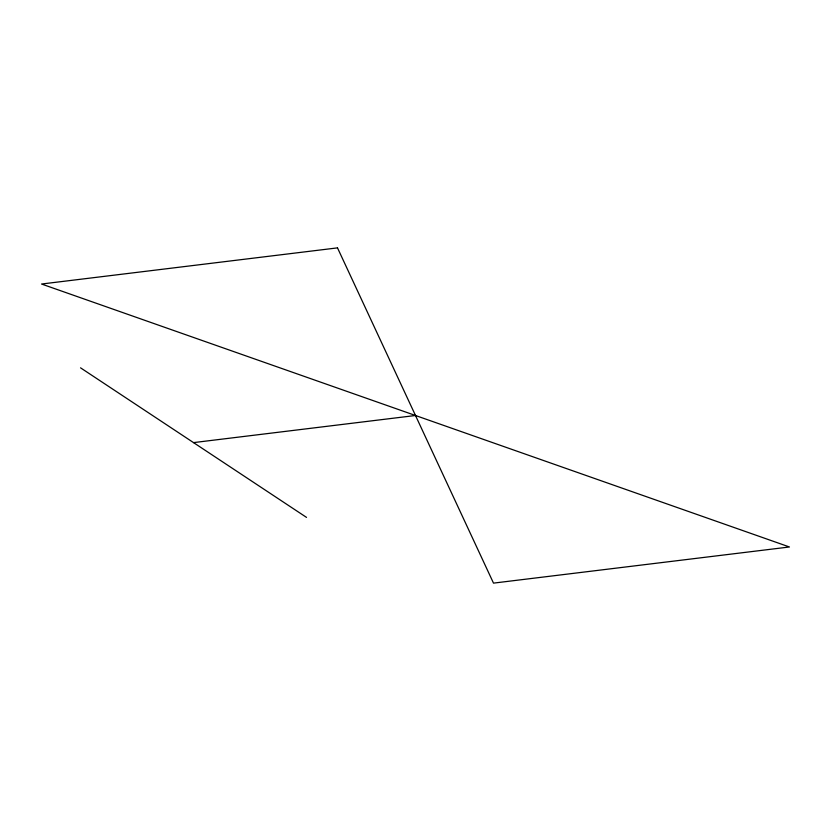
<?xml version="1.0" encoding="UTF-8"?>
<svg xmlns="http://www.w3.org/2000/svg" width="831" height="831" viewBox="0 0 831 831"><rect width="100%" height="100%" fill="white"/><g stroke="black" fill="none" stroke-linecap="round" stroke-linejoin="round"><path stroke-width="1.25" d="M193.54 442.611L415.5 415.5M80.545 367.832L306.525 517.391M337.5 247.877L41.55 284.025L789.45 546.975L493.5 583.123L337.5 247.877"/></g></svg>
